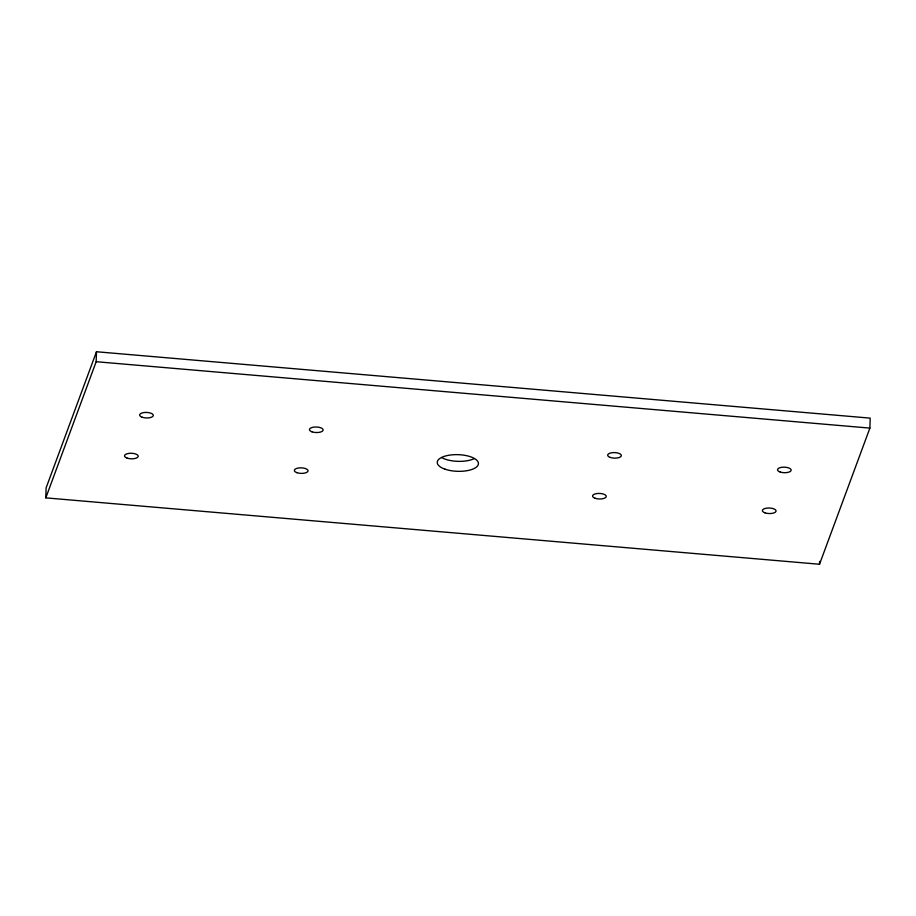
<?xml version="1.0" encoding="UTF-8"?>
<svg xmlns="http://www.w3.org/2000/svg" width="916" height="916" viewBox="0 0 916 916"><rect width="100%" height="100%" fill="white"/><g stroke="black" fill="none" stroke-linecap="round" stroke-linejoin="round"><path stroke-width="1.37" d="M45.8 497.869L46.109 487.896L96.478 351.744L870.2 418.131L869.891 428.104L819.522 564.256L45.8 497.869L96.169 361.705L96.478 351.744M819.522 564.256L819.614 561.416M96.169 361.705L869.891 428.104M474.293 458.618A20.61 8.336 1.8 0 1 441.604 457.553M127.084 458.103A6.87 2.782 1.8 0 0 138.156 456.626A6.87 2.782 1.8 0 0 128.835 453.386A6.87 2.782 1.8 0 0 127.084 458.103M595.125 498.27A6.87 2.782 1.8 0 0 606.197 496.781A6.87 2.782 1.8 0 0 596.877 493.552A6.87 2.782 1.8 0 0 595.125 498.27M764.952 512.846A6.87 2.782 1.8 0 0 776.012 511.357A6.87 2.782 1.8 0 0 766.703 508.128A6.87 2.782 1.8 0 0 764.952 512.846M142.198 417.261A6.87 2.782 1.8 0 0 153.258 415.772A6.87 2.782 1.8 0 0 143.938 412.543A6.87 2.782 1.8 0 0 142.198 417.261M312.024 431.837A6.87 2.782 1.8 0 0 323.085 430.348A6.87 2.782 1.8 0 0 313.764 427.119A6.87 2.782 1.8 0 0 312.024 431.837M610.239 457.428A6.87 2.782 1.8 0 0 621.3 455.939A6.87 2.782 1.8 0 0 611.98 452.71A6.87 2.782 1.8 0 0 610.239 457.428M780.066 471.992A6.87 2.782 1.8 0 0 791.126 470.515A6.87 2.782 1.8 0 0 781.806 467.286A6.87 2.782 1.8 0 0 780.066 471.992M445.039 469.187A20.61 8.336 1.8 0 0 478.221 464.733A20.61 8.336 1.8 0 0 450.271 455.034A20.61 8.336 1.8 0 0 445.039 469.187M296.91 472.679A6.87 2.782 1.8 0 0 307.982 471.19A6.87 2.782 1.8 0 0 298.662 467.962A6.87 2.782 1.8 0 0 296.91 472.679"/></g></svg>
